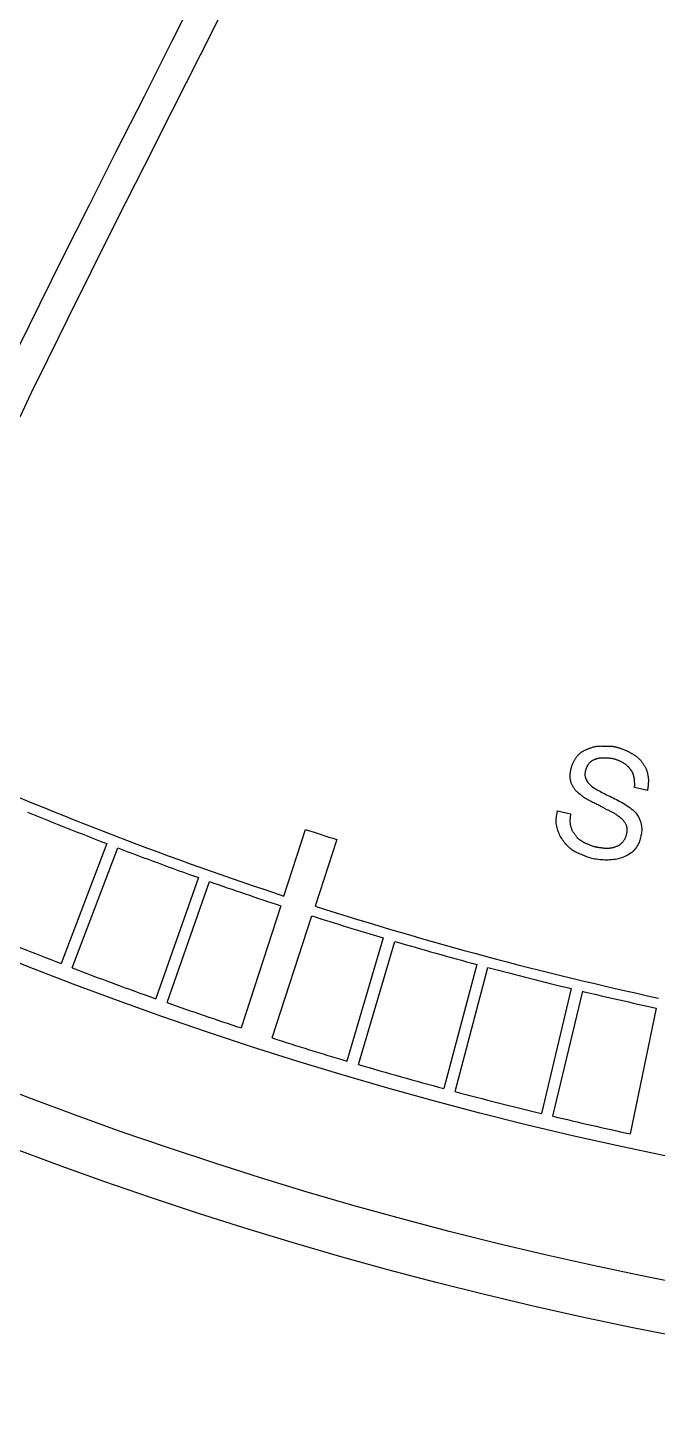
# Model space of a CAD drawing. Extents: x -19.1 to 19.1, y -19.1 to 19.1.
# Drawn here: x -6.73 to -3.74, y -19.15 to -12.59 of the extents above; entities that cross this region are included whole.
import ezdxf

# ---------------------------------------------------------------- set-up
doc = ezdxf.new("R2010")
doc.units = 0
doc.header["$LTSCALE"] = 32.67
doc.layers.add('G_OM_TRIE_D_ESQUISSE__ISO_', color=7, linetype='Continuous')
doc.layers.add('VISIBLE__ISO_', color=7, linetype='Continuous')

msp = doc.modelspace()

# ---------------------------------------------------------------- linework, layer by layer
at = {"layer": 'G_OM_TRIE_D_ESQUISSE__ISO_', "color": 7, "linetype": 'Continuous'}
msp.add_circle((0, 0), 18.9, dxfattribs=at)
at = {"layer": 'VISIBLE__ISO_', "color": 7, "linetype": 'Continuous'}
for p, q in [((-5.9139, -12.4), (-6.0408, -12.6516)), ((-5.7799, -12.4676), (-5.9068, -12.7189)), ((-6.0408, -12.6516), (-6.1724, -12.9147)), ((-5.9068, -12.7189), (-6.0384, -12.9823)), ((-6.1724, -12.9147), (-6.3062, -13.1778)), ((-6.0384, -12.9823), (-6.1724, -13.2456)), ((-6.3062, -13.1778), (-6.4355, -13.434)), ((-6.1724, -13.2456), (-6.3014, -13.5013)), ((-6.4355, -13.434), (-6.5578, -13.6787)), ((-6.3014, -13.5013), (-6.4235, -13.7455)), ((-6.5578, -13.6787), (-6.6686, -13.9026)), ((-6.4235, -13.7455), (-6.5341, -13.969)), ((-6.6686, -13.9026), (-6.7655, -14.0987)), ((-6.5341, -13.969), (-6.631, -14.1651)), ((-6.631, -14.1651), (-6.7088, -14.3231)), ((-6.7088, -14.3231), (-6.7625, -14.4372)), ((-3.7822, -16.2103), (-3.8444, -16.1969)), ((-4.2089, -16.3068), (-4.1469, -16.3223)), ((-5.5084, -16.7121), (-5.4061, -16.3959)), ((-6.349, -16.4634), (-6.5668, -17.033)), ((-5.2578, -16.444), (-5.3607, -16.7601)), ((-6.514, -17.0532), (-6.2972, -16.4832)), ((-5.9137, -16.6247), (-6.1173, -17.1995)), ((-6.0636, -17.2185), (-5.8622, -16.6429)), ((-5.5234, -16.7584), (-5.7111, -17.3386)), ((-5.5645, -17.3862), (-5.3757, -16.8063)), ((-5.0369, -16.911), (-5.2105, -17.4956)), ((-5.154, -17.5123), (-4.9819, -16.9273)), ((-4.592, -17.0372), (-4.7491, -17.6264)), ((-4.6954, -17.6408), (-4.5394, -17.0513)), ((-4.1446, -17.1515), (-4.286, -17.7447)), ((-4.2312, -17.7579), (-4.0895, -17.1647)), ((-3.7401, -17.2442), (-3.8643, -17.8413))]:
    msp.add_line(p, q, dxfattribs=at)
for points in [[(-4.1469, -16.3223), (-4.1475, -16.3258), (-4.148, -16.3294), (-4.1486, -16.3329), (-4.1491, -16.3364), (-4.1495, -16.3399), (-4.1499, -16.3434), (-4.1502, -16.3469), (-4.1503, -16.3504), (-4.1504, -16.3538), (-4.1503, -16.3573), (-4.1502, -16.3607), (-4.1499, -16.3641), (-4.1495, -16.3675), (-4.149, -16.3708), (-4.1484, -16.3742), (-4.1478, -16.3775), (-4.147, -16.3808), (-4.1462, -16.3841), (-4.1452, -16.3873), (-4.1442, -16.3905), (-4.143, -16.3935), (-4.1418, -16.3965), (-4.1405, -16.3994), (-4.139, -16.4022), (-4.1375, -16.4048), (-4.1358, -16.4074), (-4.1341, -16.4098), (-4.1324, -16.4122), (-4.1307, -16.4145), (-4.1289, -16.4167), (-4.1272, -16.419), (-4.1256, -16.4212), (-4.124, -16.4234), (-4.1225, -16.4257), (-4.121, -16.4279), (-4.1196, -16.43), (-4.1181, -16.4321), (-4.1167, -16.434), (-4.1152, -16.4359), (-4.1136, -16.4376), (-4.1119, -16.4391), (-4.1102, -16.4404), (-4.1084, -16.4417), (-4.1066, -16.4429), (-4.1048, -16.444), (-4.1029, -16.4451), (-4.101, -16.4462), (-4.0992, -16.4474), (-4.0973, -16.4486), (-4.0955, -16.4498), (-4.0936, -16.4511), (-4.0917, -16.4524), (-4.0898, -16.4537), (-4.0879, -16.455), (-4.0858, -16.4562), (-4.0837, -16.4574), (-4.0815, -16.4585), (-4.0792, -16.4595), (-4.0769, -16.4605), (-4.0744, -16.4615), (-4.072, -16.4625), (-4.0695, -16.4635), (-4.067, -16.4644), (-4.0645, -16.4655), (-4.062, -16.4665), (-4.0596, -16.4676), (-4.0571, -16.4687), (-4.0546, -16.4698), (-4.0521, -16.4709), (-4.0497, -16.4719), (-4.0472, -16.4729), (-4.0447, -16.4738), (-4.0422, -16.4747), (-4.0398, -16.4754), (-4.0373, -16.4761), (-4.0348, -16.4767), (-4.0322, -16.4773), (-4.0297, -16.4778), (-4.0272, -16.4783), (-4.0246, -16.4788), (-4.022, -16.4793), (-4.0194, -16.4797), (-4.0168, -16.4802), (-4.0141, -16.4806), (-4.0114, -16.4811), (-4.0086, -16.4815), (-4.0058, -16.4819), (-4.0028, -16.4824), (-3.9998, -16.4828), (-3.9968, -16.4832), (-3.9936, -16.4836), (-3.9904, -16.484), (-3.9871, -16.4843), (-3.9837, -16.4845), (-3.9804, -16.4847), (-3.9769, -16.4848), (-3.9734, -16.4848), (-3.9699, -16.4847), (-3.9663, -16.4844), (-3.9628, -16.4841), (-3.9592, -16.4837), (-3.9556, -16.4832), (-3.9521, -16.4826), (-3.9485, -16.4819), (-3.945, -16.4812), (-3.9416, -16.4803), (-3.9382, -16.4794), (-3.9349, -16.4784), (-3.9316, -16.4772), (-3.9284, -16.476), (-3.9253, -16.4747), (-3.9223, -16.4733), (-3.9194, -16.4717), (-3.9166, -16.4701), (-3.9139, -16.4683), (-3.9113, -16.4665), (-3.9088, -16.4645), (-3.9064, -16.4624), (-3.9041, -16.4603), (-3.9018, -16.458), (-3.8997, -16.4557), (-3.8976, -16.4532), (-3.8956, -16.4507), (-3.8937, -16.4481), (-3.892, -16.4454), (-3.8903, -16.4427), (-3.8887, -16.4398), (-3.8873, -16.4369), (-3.886, -16.4339), (-3.8848, -16.4309), (-3.8837, -16.4278), (-3.8828, -16.4247), (-3.8819, -16.4216), (-3.8811, -16.4184), (-3.8804, -16.4152), (-3.8798, -16.4121), (-3.8793, -16.4089), (-3.8788, -16.4057), (-3.8785, -16.4026), (-3.8782, -16.3994), (-3.8781, -16.3963), (-3.8782, -16.3933), (-3.8784, -16.3903), (-3.8788, -16.3874), (-3.8794, -16.3845), (-3.8802, -16.3817), (-3.8812, -16.3789), (-3.8823, -16.3762), (-3.8835, -16.3736), (-3.8849, -16.371), (-3.8863, -16.3684), (-3.8879, -16.3659), (-3.8895, -16.3633), (-3.8912, -16.3608), (-3.893, -16.3584), (-3.8949, -16.3559), (-3.8969, -16.3534), (-3.8991, -16.351), (-3.9013, -16.3486), (-3.9037, -16.3462), (-3.9063, -16.3438), (-3.909, -16.3414), (-3.9118, -16.339), (-3.9147, -16.3367), (-3.9177, -16.3344), (-3.9208, -16.3321), (-3.924, -16.3298), (-3.9273, -16.3276), (-3.9306, -16.3254), (-3.934, -16.3233), (-3.9374, -16.3212), (-3.9408, -16.3191), (-3.9442, -16.3171), (-3.9476, -16.3152), (-3.9511, -16.3134), (-3.9545, -16.3116), (-3.9579, -16.3099), (-3.9612, -16.3083), (-3.9646, -16.3067), (-3.9679, -16.3051), (-3.9711, -16.3036), (-3.9743, -16.3021), (-3.9775, -16.3005), (-3.9806, -16.299), (-3.9836, -16.2974), (-3.9867, -16.2958), (-3.9898, -16.294), (-3.993, -16.2923), (-3.9963, -16.2904), (-3.9998, -16.2885), (-4.0037, -16.2864), (-4.0078, -16.2843), (-4.0122, -16.282), (-4.0169, -16.2796), (-4.0218, -16.2772), (-4.0268, -16.2748), (-4.0317, -16.2723), (-4.0364, -16.27), (-4.041, -16.2678), (-4.0452, -16.2656), (-4.0489, -16.2637), (-4.0523, -16.2619), (-4.0554, -16.2602), (-4.0582, -16.2587), (-4.0608, -16.2573), (-4.0631, -16.2559), (-4.0654, -16.2546), (-4.0676, -16.2534), (-4.0697, -16.2522), (-4.0718, -16.251), (-4.0739, -16.2498), (-4.076, -16.2487), (-4.078, -16.2475), (-4.08, -16.2462), (-4.0819, -16.245), (-4.0839, -16.2436), (-4.0858, -16.2423), (-4.0876, -16.2408), (-4.0895, -16.2393), (-4.0913, -16.2379), (-4.0931, -16.2363), (-4.0949, -16.2348), (-4.0967, -16.2333), (-4.0986, -16.2319), (-4.1004, -16.2305), (-4.1023, -16.2291), (-4.1041, -16.2277), (-4.106, -16.2263), (-4.1078, -16.2249), (-4.1096, -16.2235), (-4.1114, -16.222), (-4.1132, -16.2205), (-4.115, -16.2189), (-4.1167, -16.2173), (-4.1183, -16.2156), (-4.12, -16.2138), (-4.1217, -16.2119), (-4.1233, -16.2099), (-4.125, -16.2078), (-4.1266, -16.2057), (-4.1283, -16.2034), (-4.13, -16.201), (-4.1317, -16.1986), (-4.1334, -16.196), (-4.135, -16.1934), (-4.1366, -16.1906), (-4.1382, -16.1878), (-4.1397, -16.1849), (-4.1411, -16.1819), (-4.1425, -16.1788), (-4.1437, -16.1756), (-4.1449, -16.1724), (-4.1459, -16.1692), (-4.1468, -16.1659), (-4.1476, -16.1626), (-4.1482, -16.1593), (-4.1487, -16.1559), (-4.149, -16.1526), (-4.1492, -16.1493), (-4.1493, -16.146), (-4.1493, -16.1428), (-4.1492, -16.1396), (-4.1491, -16.1364), (-4.1489, -16.1333), (-4.1486, -16.1303), (-4.1483, -16.1274), (-4.148, -16.1245), (-4.1476, -16.1216), (-4.1472, -16.1187), (-4.1467, -16.1159), (-4.1462, -16.1131), (-4.1456, -16.1103), (-4.145, -16.1075), (-4.1443, -16.1046), (-4.1435, -16.1018), (-4.1427, -16.099), (-4.1417, -16.0961), (-4.1408, -16.0932), (-4.1397, -16.0903), (-4.1386, -16.0874), (-4.1374, -16.0845), (-4.1361, -16.0816), (-4.1347, -16.0788), (-4.1333, -16.0759), (-4.1319, -16.073), (-4.1303, -16.0702), (-4.1288, -16.0674), (-4.1272, -16.0647), (-4.1256, -16.062), (-4.1239, -16.0593), (-4.1222, -16.0567), (-4.1205, -16.0542), (-4.1187, -16.0518), (-4.1169, -16.0494), (-4.115, -16.047), (-4.1131, -16.0448), (-4.1111, -16.0426), (-4.1091, -16.0405), (-4.1071, -16.0384), (-4.105, -16.0365), (-4.1028, -16.0346), (-4.1007, -16.0328), (-4.0985, -16.0311), (-4.0963, -16.0295), (-4.0941, -16.0279), (-4.0919, -16.0265), (-4.0896, -16.0251), (-4.0873, -16.0238), (-4.085, -16.0226), (-4.0826, -16.0213), (-4.0802, -16.0201), (-4.0776, -16.019), (-4.075, -16.0178), (-4.0723, -16.0166), (-4.0695, -16.0154), (-4.0666, -16.0142), (-4.0636, -16.013), (-4.0604, -16.0118), (-4.0572, -16.0106), (-4.0538, -16.0093), (-4.0503, -16.008), (-4.0467, -16.0067), (-4.043, -16.0054), (-4.0392, -16.0042), (-4.0353, -16.0031), (-4.0312, -16.0021), (-4.0271, -16.0012), (-4.023, -16.0005), (-4.0187, -16), (-4.0144, -15.9997), (-4.01, -15.9996), (-4.0057, -15.9995), (-4.0013, -15.9996), (-3.9971, -15.9996), (-3.9928, -15.9997), (-3.9887, -15.9998), (-3.9846, -15.9999), (-3.9807, -15.9999), (-3.9769, -16), (-3.9732, -16), (-3.9696, -16), (-3.9661, -16), (-3.9627, -16.0001), (-3.9595, -16.0002), (-3.9564, -16.0003), (-3.9534, -16.0005), (-3.9504, -16.0008), (-3.9476, -16.0011), (-3.9448, -16.0015), (-3.9421, -16.0019), (-3.9394, -16.0024), (-3.9368, -16.003), (-3.9342, -16.0036), (-3.9316, -16.0043), (-3.929, -16.0051), (-3.9264, -16.0058), (-3.9238, -16.0066), (-3.9213, -16.0074), (-3.9187, -16.0082), (-3.9161, -16.009), (-3.9135, -16.0098), (-3.9108, -16.0106), (-3.908, -16.0115), (-3.9051, -16.0124), (-3.9021, -16.0135), (-3.8988, -16.0146), (-3.8953, -16.016), (-3.8915, -16.0175), (-3.8875, -16.0193), (-3.8831, -16.0212), (-3.8787, -16.0233), (-3.8741, -16.0255), (-3.8696, -16.0278), (-3.8652, -16.0301), (-3.8609, -16.0324), (-3.8568, -16.0346), (-3.8531, -16.0368), (-3.8497, -16.0389), (-3.8465, -16.0409), (-3.8435, -16.0429), (-3.8408, -16.0448), (-3.8382, -16.0467), (-3.8357, -16.0486), (-3.8332, -16.0505), (-3.8309, -16.0524), (-3.8286, -16.0543), (-3.8263, -16.0563), (-3.8241, -16.0582), (-3.822, -16.0602), (-3.8199, -16.0623), (-3.8178, -16.0644), (-3.8159, -16.0665), (-3.8139, -16.0687), (-3.8121, -16.0709), (-3.8103, -16.0732), (-3.8085, -16.0755), (-3.8068, -16.0779), (-3.8051, -16.0802), (-3.8035, -16.0826), (-3.8018, -16.085), (-3.8003, -16.0873), (-3.7987, -16.0897), (-3.7972, -16.0921), (-3.7957, -16.0945), (-3.7943, -16.0969), (-3.793, -16.0993), (-3.7917, -16.1018), (-3.7905, -16.1043), (-3.7894, -16.1068), (-3.7884, -16.1093), (-3.7874, -16.1119), (-3.7865, -16.1145), (-3.7856, -16.1171), (-3.7848, -16.1198), (-3.7841, -16.1224), (-3.7833, -16.1251), (-3.7826, -16.1278), (-3.782, -16.1305), (-3.7814, -16.1331), (-3.7808, -16.1358), (-3.7802, -16.1385), (-3.7797, -16.1412), (-3.7793, -16.1438), (-3.7789, -16.1465), (-3.7786, -16.1491), (-3.7784, -16.1517), (-3.7782, -16.1543), (-3.778, -16.1569), (-3.7779, -16.1595), (-3.7778, -16.162), (-3.7778, -16.1646), (-3.7778, -16.1671), (-3.7779, -16.1696), (-3.778, -16.172), (-3.7781, -16.1745), (-3.7782, -16.1769), (-3.7783, -16.1792), (-3.7785, -16.1815), (-3.7787, -16.1837), (-3.7788, -16.1858), (-3.779, -16.1879), (-3.7792, -16.1898), (-3.7794, -16.1917), (-3.7796, -16.1935), (-3.7799, -16.1953), (-3.7801, -16.1969), (-3.7803, -16.1985), (-3.7805, -16.2), (-3.7807, -16.2015), (-3.7809, -16.2028), (-3.7812, -16.2042), (-3.7814, -16.2054), (-3.7816, -16.2067), (-3.7818, -16.2079), (-3.782, -16.2091), (-3.7822, -16.2103)], [(-3.8444, -16.1969), (-3.8441, -16.1959), (-3.8439, -16.1949), (-3.8437, -16.1939), (-3.8435, -16.1929), (-3.8433, -16.1919), (-3.8432, -16.1908), (-3.843, -16.1897), (-3.8429, -16.1886), (-3.8428, -16.1875), (-3.8428, -16.1864), (-3.8427, -16.1852), (-3.8427, -16.1841), (-3.8427, -16.1829), (-3.8427, -16.1816), (-3.8427, -16.1804), (-3.8428, -16.1792), (-3.8428, -16.1779), (-3.8428, -16.1766), (-3.8429, -16.1753), (-3.8429, -16.174), (-3.843, -16.1727), (-3.843, -16.1713), (-3.8431, -16.1699), (-3.8432, -16.1685), (-3.8433, -16.167), (-3.8434, -16.1655), (-3.8435, -16.164), (-3.8437, -16.1625), (-3.8439, -16.161), (-3.844, -16.1594), (-3.8442, -16.1579), (-3.8444, -16.1563), (-3.8446, -16.1548), (-3.8449, -16.1532), (-3.8451, -16.1517), (-3.8454, -16.1501), (-3.8457, -16.1486), (-3.846, -16.1471), (-3.8463, -16.1455), (-3.8467, -16.144), (-3.847, -16.1424), (-3.8475, -16.1408), (-3.8479, -16.1393), (-3.8484, -16.1377), (-3.8488, -16.1361), (-3.8494, -16.1346), (-3.8499, -16.1331), (-3.8505, -16.1316), (-3.851, -16.1301), (-3.8517, -16.1287), (-3.8523, -16.1272), (-3.853, -16.1258), (-3.8537, -16.1244), (-3.8544, -16.123), (-3.8552, -16.1216), (-3.8561, -16.1202), (-3.857, -16.1188), (-3.8579, -16.1175), (-3.8589, -16.1161), (-3.8599, -16.1147), (-3.861, -16.1133), (-3.862, -16.1119), (-3.8631, -16.1105), (-3.8642, -16.1091), (-3.8652, -16.1077), (-3.8663, -16.1063), (-3.8674, -16.1049), (-3.8685, -16.1035), (-3.8697, -16.102), (-3.8709, -16.1006), (-3.8721, -16.0992), (-3.8735, -16.0978), (-3.8749, -16.0964), (-3.8764, -16.095), (-3.878, -16.0936), (-3.8796, -16.0922), (-3.8813, -16.0908), (-3.883, -16.0895), (-3.8848, -16.0881), (-3.8866, -16.0868), (-3.8884, -16.0854), (-3.8902, -16.0841), (-3.8921, -16.0828), (-3.8941, -16.0815), (-3.8961, -16.0803), (-3.8982, -16.079), (-3.9003, -16.0778), (-3.9025, -16.0765), (-3.9048, -16.0753), (-3.9072, -16.0741), (-3.9097, -16.0729), (-3.9122, -16.0718), (-3.9148, -16.0706), (-3.9175, -16.0695), (-3.9202, -16.0684), (-3.923, -16.0673), (-3.9259, -16.0663), (-3.9287, -16.0653), (-3.9317, -16.0643), (-3.9346, -16.0634), (-3.9377, -16.0625), (-3.9407, -16.0617), (-3.9439, -16.061), (-3.9471, -16.0603), (-3.9503, -16.0597), (-3.9536, -16.0592), (-3.9569, -16.0587), (-3.9602, -16.0583), (-3.9636, -16.058), (-3.9669, -16.0577), (-3.9701, -16.0574), (-3.9734, -16.0572), (-3.9765, -16.057), (-3.9797, -16.0569), (-3.9827, -16.0568), (-3.9858, -16.0567), (-3.9887, -16.0566), (-3.9917, -16.0566), (-3.9946, -16.0566), (-3.9975, -16.0567), (-4.0003, -16.0569), (-4.0032, -16.0571), (-4.006, -16.0573), (-4.0087, -16.0576), (-4.0114, -16.0579), (-4.0141, -16.0584), (-4.0167, -16.0588), (-4.0192, -16.0594), (-4.0216, -16.06), (-4.024, -16.0606), (-4.0263, -16.0614), (-4.0286, -16.0621), (-4.0308, -16.063), (-4.033, -16.0639), (-4.0351, -16.0648), (-4.0372, -16.0658), (-4.0394, -16.0668), (-4.0415, -16.0679), (-4.0435, -16.0691), (-4.0456, -16.0703), (-4.0476, -16.0715), (-4.0495, -16.0728), (-4.0513, -16.0742), (-4.0531, -16.0756), (-4.0547, -16.0771), (-4.0563, -16.0786), (-4.0578, -16.0802), (-4.0592, -16.0819), (-4.0605, -16.0835), (-4.0618, -16.0853), (-4.0631, -16.087), (-4.0643, -16.0888), (-4.0654, -16.0906), (-4.0666, -16.0925), (-4.0677, -16.0943), (-4.0688, -16.0962), (-4.0698, -16.0982), (-4.0707, -16.1001), (-4.0717, -16.1021), (-4.0725, -16.1041), (-4.0733, -16.1062), (-4.0741, -16.1083), (-4.0748, -16.1105), (-4.0754, -16.1127), (-4.0761, -16.1149), (-4.0766, -16.1172), (-4.0772, -16.1196), (-4.0778, -16.1221), (-4.0783, -16.1247), (-4.0787, -16.1274), (-4.0791, -16.1302), (-4.0793, -16.1331), (-4.0793, -16.1362), (-4.0791, -16.1395), (-4.0786, -16.143), (-4.0778, -16.1468), (-4.0766, -16.1507), (-4.0751, -16.1549), (-4.0732, -16.1592), (-4.0708, -16.1636), (-4.0681, -16.168), (-4.0649, -16.1725), (-4.0613, -16.1769), (-4.0573, -16.1813), (-4.0529, -16.1856), (-4.048, -16.1897), (-4.0428, -16.1937), (-4.0372, -16.1977), (-4.0313, -16.2015), (-4.0251, -16.2053), (-4.0187, -16.2091), (-4.0121, -16.2127), (-4.0052, -16.2164), (-3.9982, -16.22), (-3.9911, -16.2236), (-3.9838, -16.2273), (-3.9763, -16.2309), (-3.9687, -16.2346), (-3.961, -16.2383), (-3.9532, -16.2421), (-3.9453, -16.246), (-3.9373, -16.25), (-3.9292, -16.254), (-3.9212, -16.2582), (-3.9131, -16.2626), (-3.905, -16.267), (-3.897, -16.2716), (-3.8891, -16.2764), (-3.8812, -16.2814), (-3.8735, -16.2866), (-3.8661, -16.292), (-3.8589, -16.2975), (-3.8521, -16.3034), (-3.8457, -16.3094), (-3.8397, -16.3157), (-3.8343, -16.3223), (-3.8295, -16.3291), (-3.8252, -16.3361), (-3.8215, -16.3433), (-3.8183, -16.3505), (-3.8156, -16.3576), (-3.8135, -16.3647), (-3.8118, -16.3717), (-3.8106, -16.3783), (-3.8098, -16.3847), (-3.8094, -16.3908), (-3.8093, -16.3968), (-3.8096, -16.4025), (-3.8101, -16.4081), (-3.8109, -16.4136), (-3.8118, -16.4191), (-3.8129, -16.4245), (-3.814, -16.43), (-3.8153, -16.4356), (-3.8167, -16.4412), (-3.8183, -16.4467), (-3.8202, -16.4523), (-3.8223, -16.4579), (-3.8247, -16.4634), (-3.8274, -16.4689), (-3.8305, -16.4744), (-3.8339, -16.4797), (-3.8378, -16.485), (-3.842, -16.4901), (-3.8466, -16.4951), (-3.8516, -16.4999), (-3.857, -16.5046), (-3.8628, -16.509), (-3.869, -16.5133), (-3.8756, -16.5173), (-3.8825, -16.521), (-3.8896, -16.5244), (-3.8971, -16.5276), (-3.9047, -16.5304), (-3.9124, -16.5329), (-3.9202, -16.535), (-3.9281, -16.5368), (-3.9361, -16.5383), (-3.944, -16.5394), (-3.952, -16.5402), (-3.9601, -16.5408), (-3.9682, -16.5411), (-3.9763, -16.5411), (-3.9844, -16.541), (-3.9925, -16.5407), (-4.0007, -16.5402), (-4.0087, -16.5396), (-4.0167, -16.5387), (-4.0245, -16.5376), (-4.0322, -16.5364), (-4.0396, -16.5349), (-4.0467, -16.5333), (-4.0536, -16.5314), (-4.0602, -16.5293), (-4.0665, -16.5272), (-4.0727, -16.5249), (-4.0786, -16.5225), (-4.0844, -16.5201), (-4.09, -16.5178), (-4.0956, -16.5155), (-4.101, -16.5133), (-4.1064, -16.5111), (-4.1117, -16.5089), (-4.117, -16.5066), (-4.1221, -16.5042), (-4.1272, -16.5016), (-4.1322, -16.4989), (-4.1371, -16.4958), (-4.142, -16.4924), (-4.1467, -16.4886), (-4.1514, -16.4846), (-4.156, -16.4804), (-4.1605, -16.4759), (-4.1649, -16.4711), (-4.1692, -16.4662), (-4.1734, -16.4611), (-4.1775, -16.4559), (-4.1815, -16.4506), (-4.1854, -16.445), (-4.1891, -16.4393), (-4.1927, -16.4335), (-4.1961, -16.4274), (-4.1993, -16.4212), (-4.2022, -16.4148), (-4.205, -16.4081), (-4.2075, -16.4014), (-4.2097, -16.3945), (-4.2116, -16.3875), (-4.2131, -16.3804), (-4.2144, -16.3734), (-4.2152, -16.3664), (-4.2157, -16.3594), (-4.2157, -16.3526), (-4.2154, -16.3459), (-4.2148, -16.3392), (-4.2139, -16.3327), (-4.2129, -16.3261), (-4.2116, -16.3197), (-4.2103, -16.3132), (-4.2089, -16.3068)]]:
    msp.add_lwpolyline(points, dxfattribs=at)
for radius in [19.15, 18.32]:
    msp.add_circle((0, 0), radius, dxfattribs=at)
for radius, start, end in [(17.5965, 246.24956, 251.75745), (17.6452, 247.59503, 248.91118), (17.2641, 251.75139, 252.26894), (17.6452, 249.0914, 250.4187), (17.6452, 250.59602, 251.75831), (17.5965, 252.26326, 257.76138), (17.6452, 252.26245, 253.41406), (18.255, 247.60081, 248.91673), (17.6452, 253.60009, 254.91555), (18.255, 249.09422, 250.42135), (17.6452, 255.09249, 256.41518), (17.6452, 256.59897, 257.76272), (18.255, 250.60002, 251.76879), (18.255, 252.25263, 253.41554), (18.255, 253.60049, 254.92077), (18.255, 255.09525, 256.42119), (18.255, 256.59793, 257.77894)]:
    msp.add_arc((0, 0), radius, start, end, dxfattribs=at)

doc.saveas('drawing.dxf')
